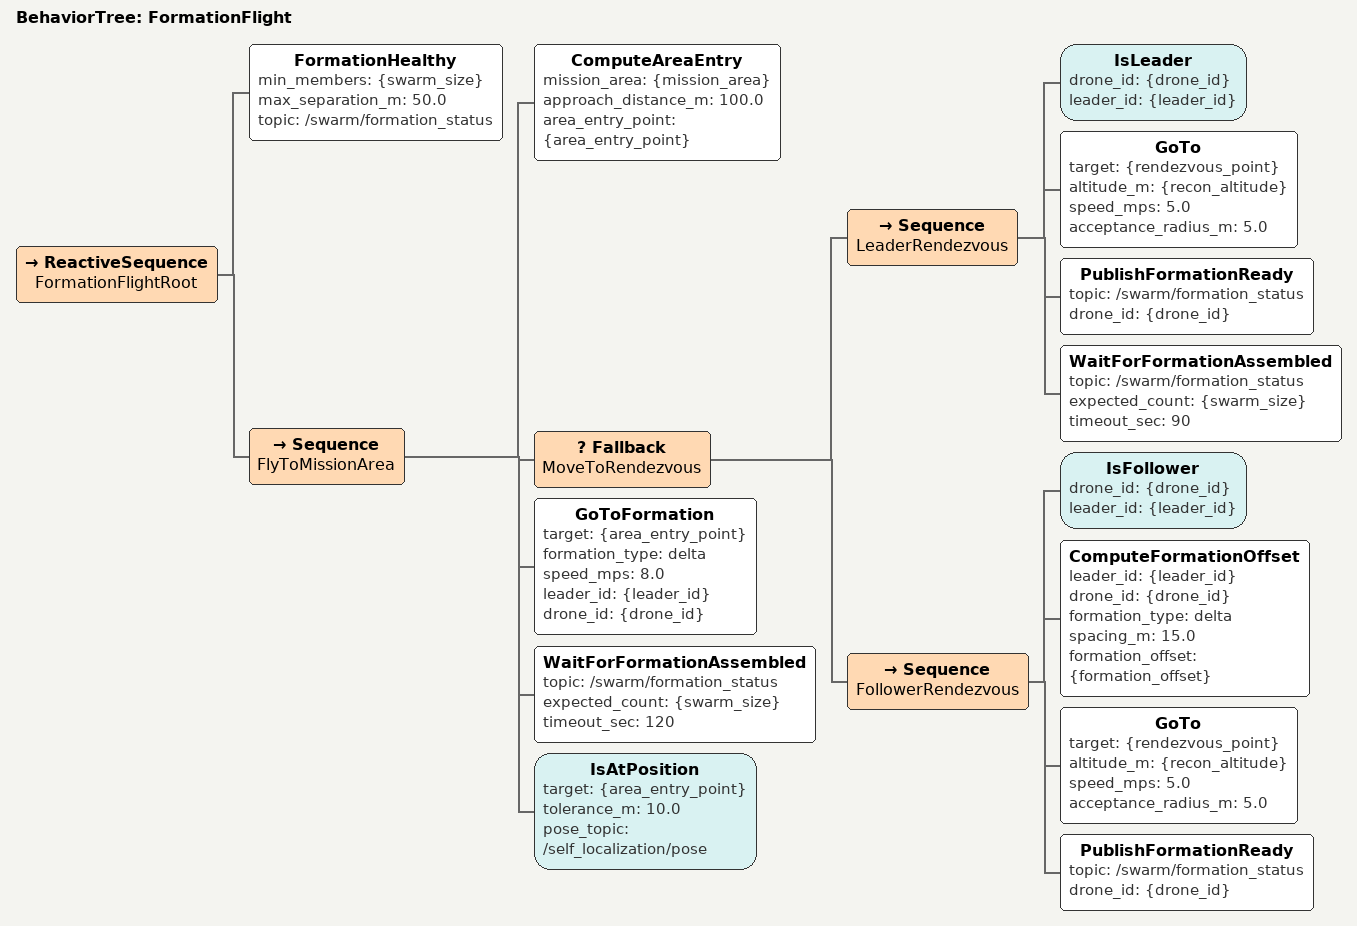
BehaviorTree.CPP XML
<?xml version="1.0" encoding="UTF-8"?>
<root BTCPP_format="4" main_tree_to_execute="FormationFlight">

  <!-- ============================================================
       FormationFlight
  ============================================================ -->
  <BehaviorTree ID="FormationFlight">
    <!--
      ReactiveSequence: 편대 건강 상태를 매 틱 확인.
      FormationHealthy FAILURE → 전체 중단 → 상위 BatteryOK와
      함께 root EmergencyFallback으로 전파.
    -->
    <ReactiveSequence name="FormationFlightRoot">

      <!-- 편대 유지 감시: 비행 중 매 틱 확인 -->
      <FormationHealthy
        min_members="{swarm_size}"
        max_separation_m="50.0"
        topic="/swarm/formation_status"/>

      <Sequence name="FlyToMissionArea">

        <!-- 임무구역 진입점 계산 -->
        <ComputeAreaEntry
          mission_area="{mission_area}"
          approach_distance_m="100.0"
          area_entry_point="{area_entry_point}"/>

        <!-- Step 1: 집결점으로 이동 (리더/팔로워 분기) -->
        <Fallback name="MoveToRendezvous">

          <!-- 리더: 집결점 선점 후 팔로워 집결 대기 -->
          <Sequence name="LeaderRendezvous">
            <IsLeader drone_id="{drone_id}" leader_id="{leader_id}"/>
            <GoTo
              target="{rendezvous_point}"
              altitude_m="{recon_altitude}"
              speed_mps="5.0"
              acceptance_radius_m="5.0"/>
            <PublishFormationReady
              topic="/swarm/formation_status"
              drone_id="{drone_id}"/>
            <WaitForFormationAssembled
              topic="/swarm/formation_status"
              expected_count="{swarm_size}"
              timeout_sec="90"/>
          </Sequence>

          <!-- 팔로워: 리더 집결 확인 후 자기 편대 포지션으로 이동 -->
          <Sequence name="FollowerRendezvous">
            <IsFollower drone_id="{drone_id}" leader_id="{leader_id}"/>
            <ComputeFormationOffset
              leader_id="{leader_id}"
              drone_id="{drone_id}"
              formation_type="delta"
              spacing_m="15.0"
              formation_offset="{formation_offset}"/>
            <GoTo
              target="{rendezvous_point}"
              altitude_m="{recon_altitude}"
              speed_mps="5.0"
              acceptance_radius_m="5.0"/>
            <PublishFormationReady
              topic="/swarm/formation_status"
              drone_id="{drone_id}"/>
          </Sequence>

        </Fallback>

        <!-- Step 2: 임무구역 진입점까지 편대 비행 -->
        <!--
          GoToFormation: 모든 드론이 자신의 편대 오프셋을 유지하며
          target으로 이동. 내부적으로 leader_pose 토픽 구독.
        -->
        <GoToFormation
          target="{area_entry_point}"
          formation_type="delta"
          speed_mps="8.0"
          leader_id="{leader_id}"
          drone_id="{drone_id}"/>

        <!-- Step 3: 전체 도착 확인 -->
        <WaitForFormationAssembled
          topic="/swarm/formation_status"
          expected_count="{swarm_size}"
          timeout_sec="120"/>

        <IsAtPosition
          target="{area_entry_point}"
          tolerance_m="10.0"
          pose_topic="/self_localization/pose"/>

      </Sequence>
    </ReactiveSequence>
  </BehaviorTree>

</root>
